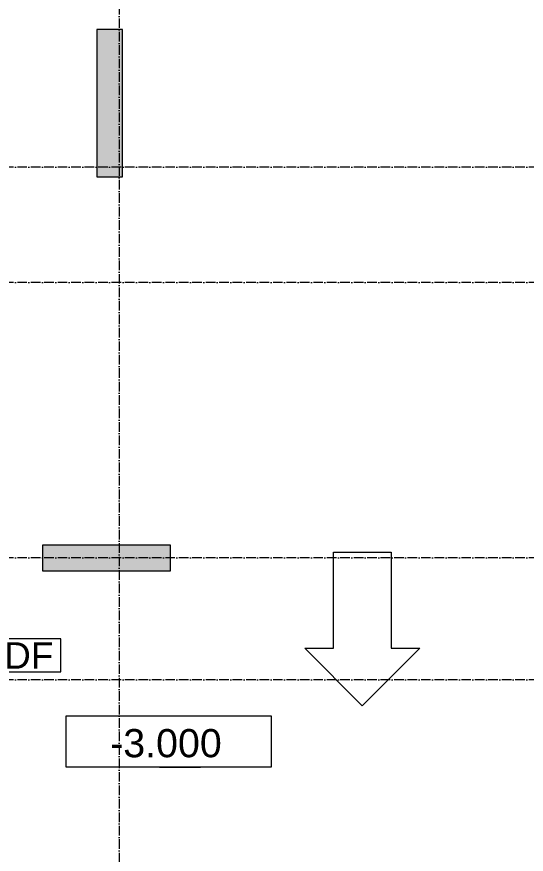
# Model space of a CAD drawing. Header units: millimetres. Extents: x -55733 to 116976, y -16290 to 119028.
# Drawn here: x 30801 to 38757, y 22225 to 35299 of the extents above; entities that cross this region are included whole.
import ezdxf
from ezdxf.enums import TextEntityAlignment as Align

# ---------------------------------------------------------------- set-up
doc = ezdxf.new("R2010")
doc.units = ezdxf.units.MM
doc.linetypes.add('Grid Line', pattern=[4.2, 3, -0.6, 0, -0.6])
for name, color, linetype, lineweight in [('A-DETL-GENF', 31, 'Continuous', 5), ('G-ANNO-DIMS', 111, 'Continuous', 5), ('NET-CAT', 3, 'Continuous', 15), ('TRUC', 225, 'Continuous', 5), ('X-COT HAM$0$LC.HA', 8, 'Continuous', 9), ('Y-GHI CHU PCCC$0$Z-CT1-GHI CHU TT$0$KI-HIEU', 6, 'Continuous', 13)]:
    doc.layers.add(name, color=color, linetype=linetype, lineweight=lineweight)
doc.styles.add('Arial_5', font='arial_0.ttf', dxfattribs={"height": 440})
doc.styles.add('Y-GHI CHU PCCC$0$Arial', font='arial_0.ttf')

# ---------------------------------------------------------------- blocks, each defined once
blk = doc.blocks.new('ALC1807-ASCENT PLAZA-KET CAU_rvt-1-MẶT BẰNG HẦM 1')
at = {"layer": 'X-COT HAM$0$LC.HA'}
h = blk.add_hatch(color=256, dxfattribs=at)
h.dxf.hatch_style = 1
h.paths.add_polyline_path([(32451, 35100), (32051, 35100), (32051, 32800), (32451, 32800)])
h = blk.add_hatch(color=256, dxfattribs=at)
h.dxf.hatch_style = 1
h.paths.add_polyline_path([(31201, 27050), (31201, 26650), (33201, 26650), (33201, 27050)])
at = {"ltscale": 1000}
for points in [[(32451, 35100), (32051, 35100), (32051, 32800), (32451, 32800)], [(31201, 27050), (31201, 26650), (33201, 26650), (33201, 27050)]]:
    blk.add_lwpolyline(points, close=True, dxfattribs=at)
blk = doc.blocks.new('AROW - AROW-1139903-MẶT BẰNG HẦM 1')
at = {"layer": 'A-DETL-GENF'}
for p, q in [((0, 0), (900, 900)), ((900, 900), (900, 450)), ((900, 450), (2400, 450)), ((2400, 450), (2400, -450)), ((900, -900), (0, 0)), ((2400, -450), (900, -450)), ((900, -450), (900, -900))]:
    blk.add_line(p, q, dxfattribs=at)
blk = doc.blocks.new('Spot Elevations - CODE 1-1678943-MẶT BẰNG HẦM 1')
at = {"layer": 'G-ANNO-DIMS'}
for p, q in [((10.5, 4), (-5.5, 4)), ((-5.5, 4), (-5.5, 0)), ((10.5, 0), (10.5, 4)), ((-5.5, 0), (10.5, 0))]:
    blk.add_line(p, q, dxfattribs=at)
blk = doc.blocks.new('Y-GHI CHU PCCC$0$A$C67775D76')
at = {"color": 8, "ltscale": 30}
blk.add_lwpolyline([(-266.7, -137.5), (266.7, -137.5), (266.7, 137.5), (-266.7, 137.5)], close=True, dxfattribs=at)
at = {"color": 8, "style": 'Y-GHI CHU PCCC$0$Arial'}
blk.add_text('DF', height=220, dxfattribs=at).set_placement((0, 0), align=Align.MIDDLE_CENTER)

msp = doc.modelspace()

# ---------------------------------------------------------------- linework, layer by layer
at = {"layer": 'G-ANNO-DIMS'}
msp.add_line((33030.6, 23584.9), (33671.2, 23584.9), dxfattribs=at)
at = {"layer": 'TRUC', "linetype": 'Grid Line', "ltscale": 50}
for p, q in [((32400.5, 47249.9), (32400.5, -9494.1)), ((48819.1, 32949.9), (-19344.9, 32949.9)), ((48819.1, 31149.9), (-21659.5, 31149.9)), ((48819.1, 26849.9), (-19144.9, 26849.9)), ((48819.1, 24949.9), (-21659.5, 24949.9))]:
    msp.add_line(p, q, dxfattribs=at)

# ---------------------------------------------------------------- block references
at = {"layer": 'A-DETL-GENF', "rotation": 89.9999999999999}
msp.add_blockref('AROW - AROW-1139903-MẶT BẰNG HẦM 1', (36196.9, 24539.9), dxfattribs=at)
at = {"layer": 'G-ANNO-DIMS', "extrusion": (0, 0, -1), "xscale": 199.9999999999999, "yscale": 199.9999999999999, "zscale": 199.9999999999999}
msp.add_blockref('Spot Elevations - CODE 1-1678943-MẶT BẰNG HẦM 1', (-33671.2, 23584.9), dxfattribs=at)
at = {"layer": 'NET-CAT'}
msp.add_blockref('ALC1807-ASCENT PLAZA-KET CAU_rvt-1-MẶT BẰNG HẦM 1', (0, 0), dxfattribs=at)
at = {"layer": 'Y-GHI CHU PCCC$0$Z-CT1-GHI CHU TT$0$KI-HIEU', "color": 8, "xscale": 1.875, "yscale": 1.875, "zscale": 1.875}
msp.add_blockref('Y-GHI CHU PCCC$0$A$C67775D76', (30988.8, 25328.1, 0), dxfattribs=at)

# ---------------------------------------------------------------- texts
at = {"layer": 'G-ANNO-DIMS', "insert": (32259.5, 24179.2), "char_height": 440, "width": 2084.67, "attachment_point": 1, "line_spacing_factor": 0.941778, "style": 'Arial_5'}
msp.add_mtext('-3.000', dxfattribs=at)

doc.saveas('drawing.dxf')
